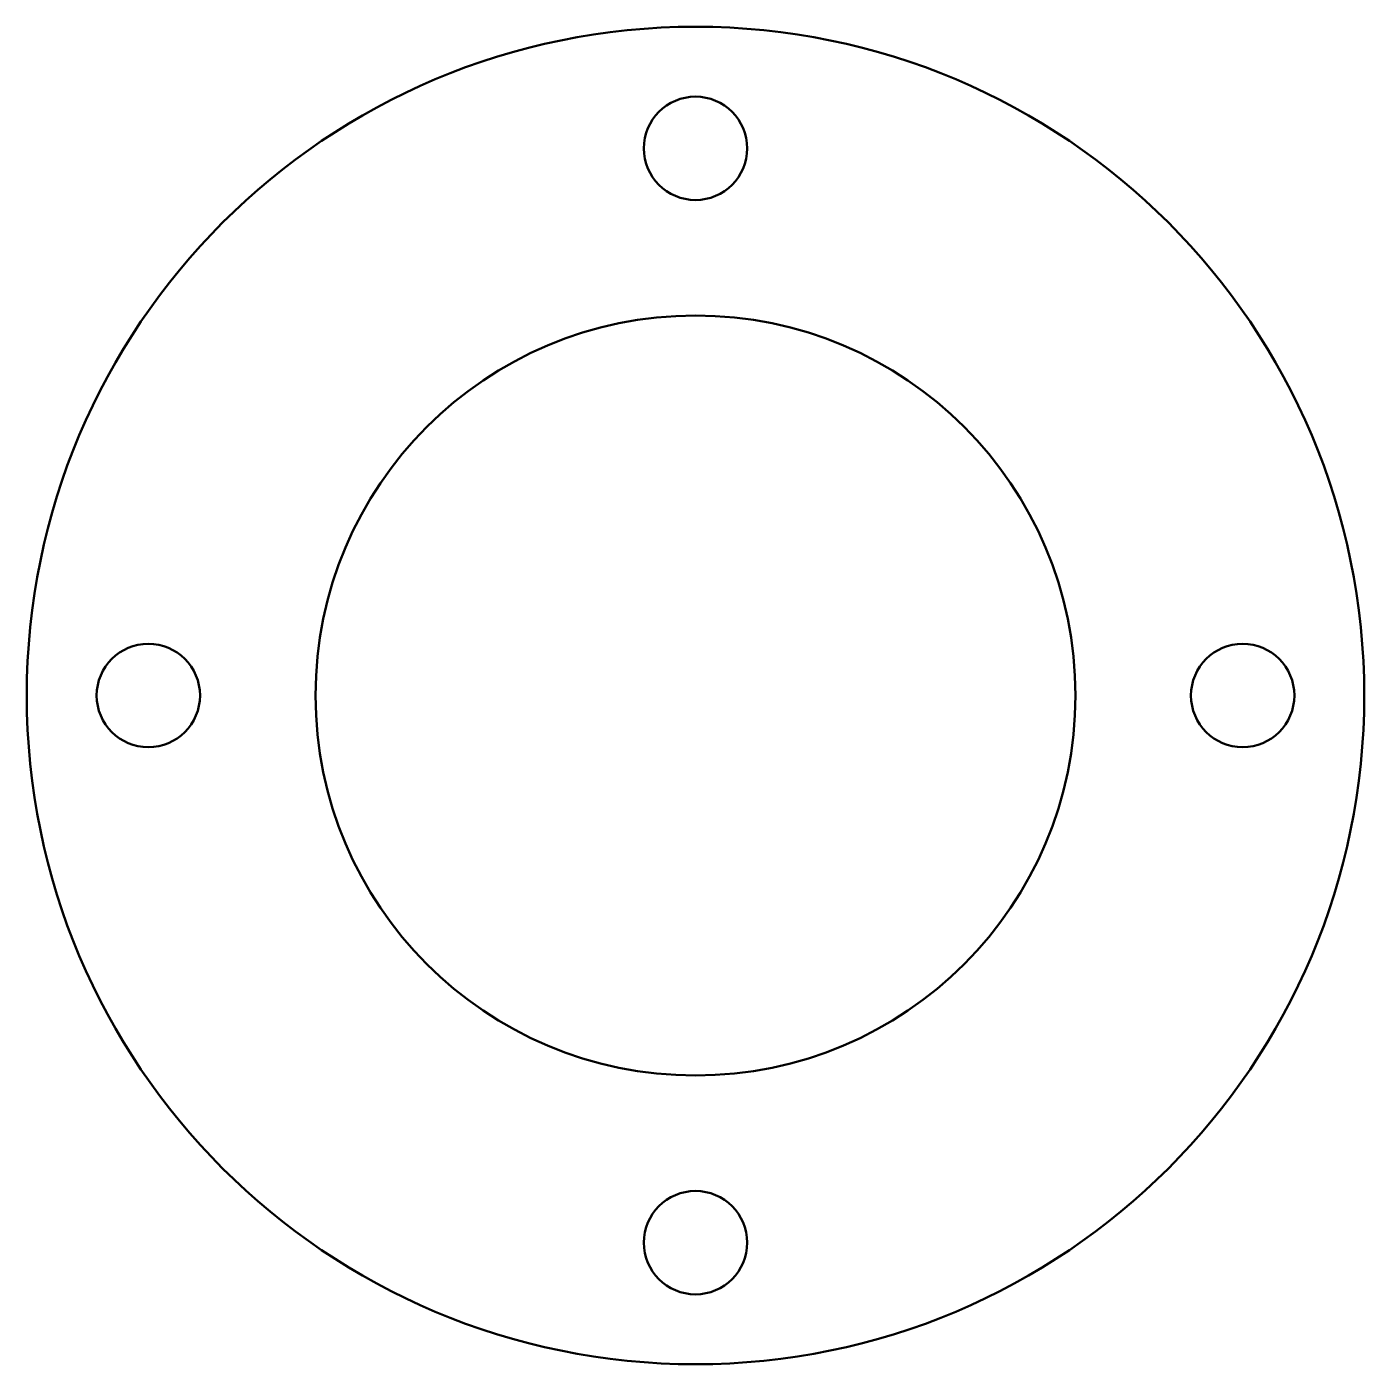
# Model space of a CAD drawing. Header units: millimetres. Extents: x 0 to 220, y 0 to 220.
import ezdxf

# ---------------------------------------------------------------- set-up
doc = ezdxf.new("R2010")
doc.units = ezdxf.units.MM
doc.layers.add('IV_INTERIOR_PROFILES', color=7, linetype='Continuous', lineweight=50)
doc.layers.add('IV_OUTER_PROFILE', color=7, linetype='Continuous', lineweight=50)

msp = doc.modelspace()

# ---------------------------------------------------------------- linework, layer by layer
at = {"layer": 'IV_INTERIOR_PROFILES'}
for centre, radius in [((110, 200), 8.5), ((110, 110), 62.5), ((20, 110), 8.5), ((200, 110), 8.5), ((110, 20), 8.5)]:
    msp.add_circle(centre, radius, dxfattribs=at)
at = {"layer": 'IV_OUTER_PROFILE'}
msp.add_circle((110, 110), 110, dxfattribs=at)

doc.saveas('drawing.dxf')
